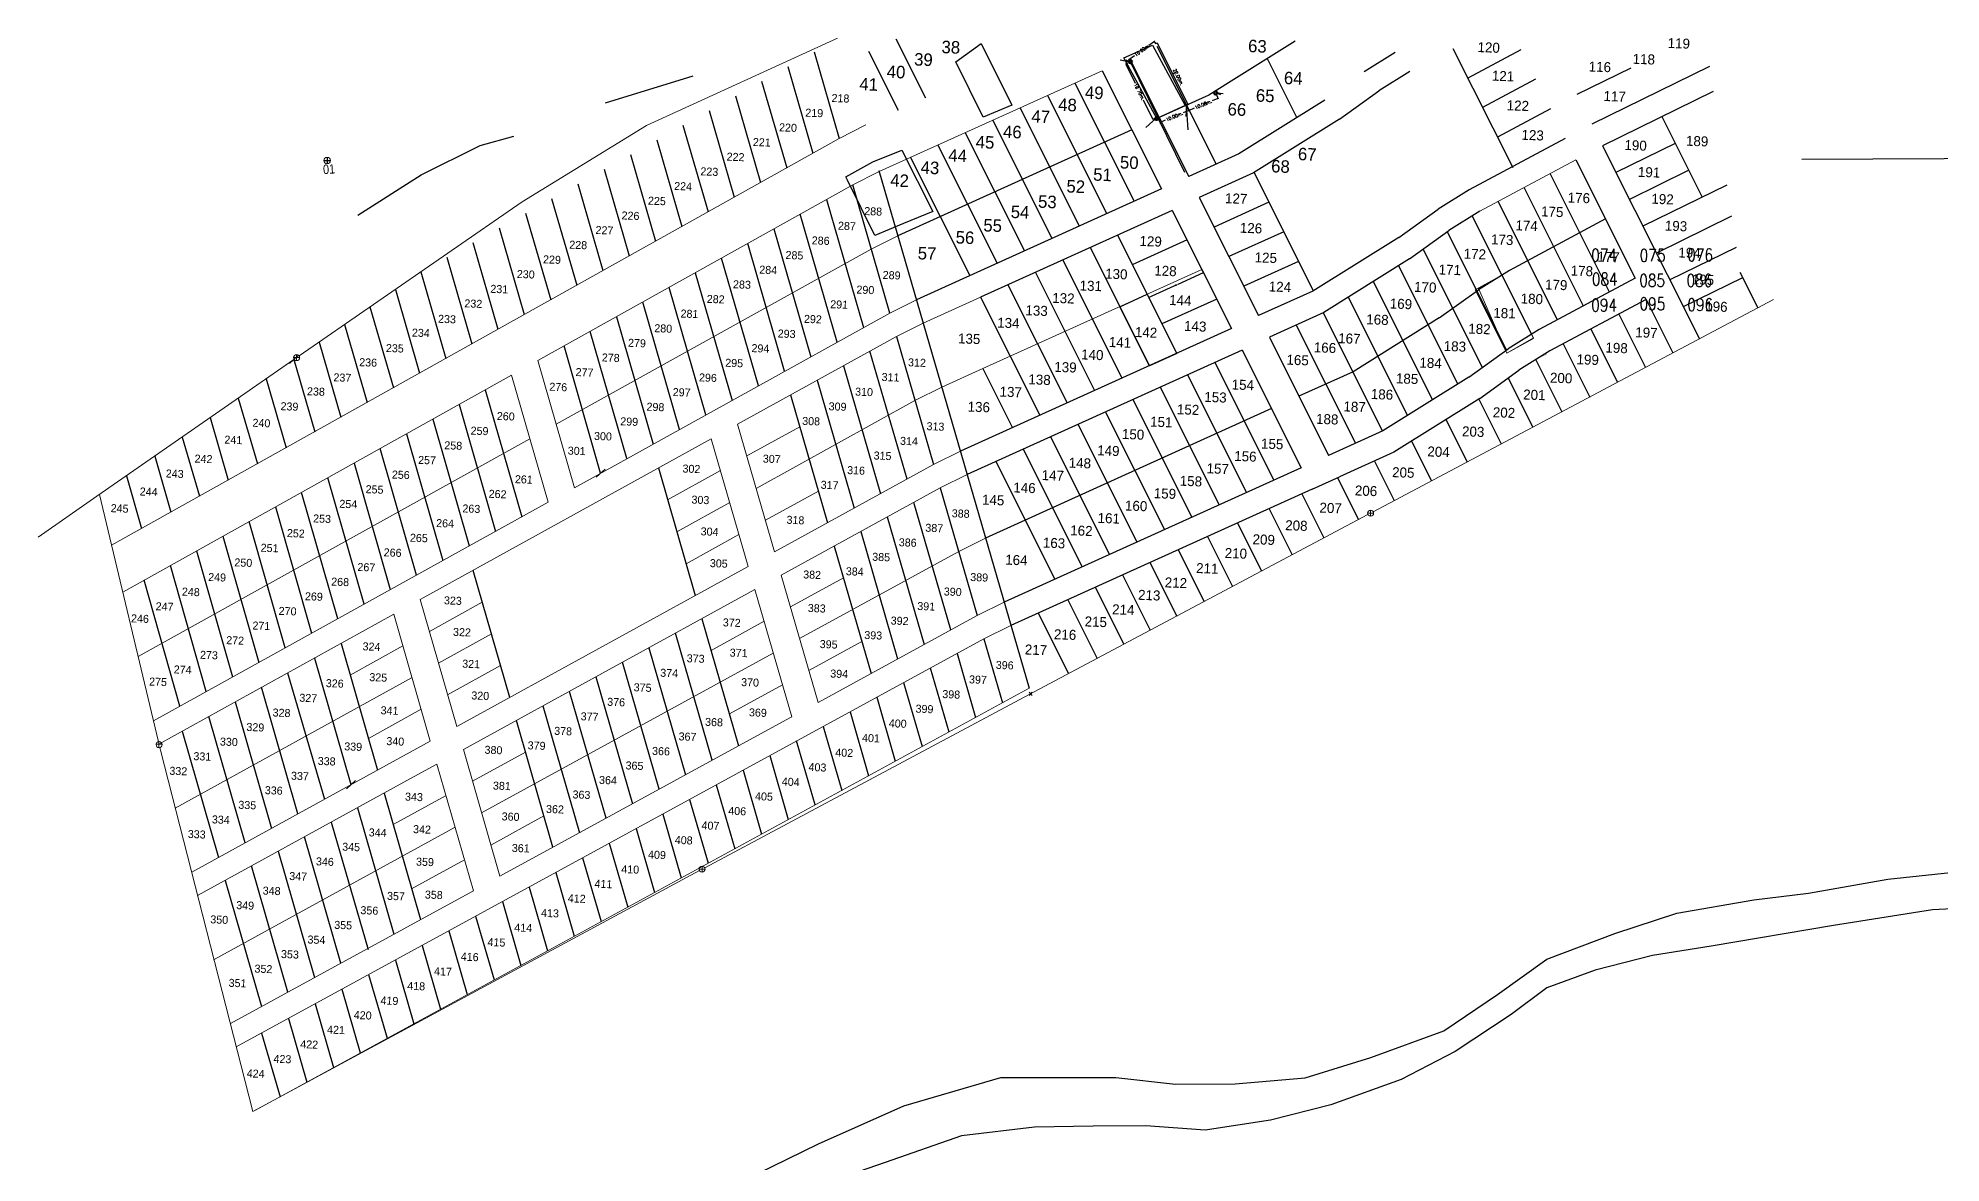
# Model space of a CAD drawing. Header units: millimetres. Extents: x 605783 to 610162, y 1302882 to 1324269.
# Drawn here: x 607541 to 608150, y 1323910 to 1324269 of the extents above; entities that cross this region are included whole.
import ezdxf
from ezdxf.enums import TextEntityAlignment as Align

# ---------------------------------------------------------------- set-up
doc = ezdxf.new("R2010")
doc.units = ezdxf.units.MM
doc.header["$PDMODE"] = 35
doc.header["$PDSIZE"] = 0.5
for name, color, linetype in [('10', 7, 'Continuous'), ('16', 7, 'Continuous'), ('2', 7, 'Continuous'), ('CVL_CUADCON_TIT', 1, 'Continuous'), ('CVL_LOTIF', 7, 'Continuous'), ('EJES DE PERFILES', 6, 'Continuous'), ('OTROS', 7, 'Continuous')]:
    doc.layers.add(name, color=color, linetype=linetype)
for name, color, linetype, lineweight in [('Cotas', 7, 'Continuous', 0), ('LAYER000', 4, 'Continuous', 0), ('Nivel 16', 7, 'Continuous', 0), ('PLANO', 4, 'Continuous', 0), ('PUNTOS', 5, 'Continuous', 0)]:
    doc.layers.add(name, color=color, linetype=linetype, lineweight=lineweight)
doc.styles.add('EJES DE PERFILES', font='ARIALN.TTF', dxfattribs={"height": 1.75})
doc.styles.add('MONOTXT4', font='Monotxt4.shx')
doc.styles.add('ROMANS', font='ROMANS', dxfattribs={"height": 0.2})
doc.styles.get("Standard").update_dxf_attribs({"font": 'TCCM____.TTF'})
doc.dimstyles.new('STANDARD$0', dxfattribs={"dimtxt": 0.6, "dimasz": 0.5, "dimexe": 0.125, "dimexo": 0.000625, "dimgap": 0.0625, "dimtad": 0, "dimzin": 1, "dimdsep": 46, "dimtxsty": 'ROMANS', "dimblk1": 'ARCHTICK', "dimblk2": 'ARCHTICK', "dimsah": 1, "dimcen": 2.5, "dimclrd": 1, "dimclre": 1, "dimclrt": 30, "dimaunit": 1, "dimadec": 0, "dimazin": 0, "dimtfac": 1, "dimtix": 1, "dimtofl": 0, "dimtmove": 1, "dimatfit": 3, "dimldrblk": 'ARCHTICK', "dimfxl": 1, "dimtolj": 1, "dimtzin": 1, "dimarcsym": 0})

# ---------------------------------------------------------------- blocks, each defined once
blk = doc.blocks.new('_ARCHTICK')
at = {"color": 0, "linetype": 'ByBlock', "const_width": 0.15}
blk.add_lwpolyline([(-0.5, -0.5), (0.5, 0.5)], dxfattribs=at)
blk = doc.blocks.new('*D342')
at = {"layer": 'CVL_CUADCON_TIT', "color": 1, "lineweight": -2, "ltscale": 0.5, "transparency": 16777216}
for p, q in [((607909.29, 1324246.3), (607907.44, 1324245.54)), ((607908.58, 1324248.01), (607909.34, 1324246.18)), ((607899.34, 1324244.2), (607900.09, 1324242.37)), ((607900.04, 1324242.49), (607901.89, 1324243.25))]:
    blk.add_line(p, q, dxfattribs=at)
at = {"layer": 'Defpoints', "color": 0, "ltscale": 0.5, "transparency": 16777216}
for p in [(607908.58, 1324248.01), (607909.29, 1324246.3), (607899.34, 1324244.2)]:
    blk.add_point(p, dxfattribs=at)
at = {"layer": 'CVL_CUADCON_TIT', "color": 1, "lineweight": -2, "ltscale": 0.5, "transparency": 16777216, "xscale": 0.5, "yscale": 0.5, "zscale": 0.5}
for p, rotation in [((607909.29, 1324246.3), 22.39637854706758), ((607900.04, 1324242.49), 202.3963785470676)]:
    blk.add_blockref('_ARCHTICK', p, dxfattribs=dict(at, rotation=rotation))
at = {"layer": 'CVL_CUADCON_TIT', "color": 30, "ltscale": 0.5, "transparency": 16777216, "insert": (607904.67, 1324244.39), "char_height": 0.2, "width": 3.9284, "attachment_point": 5, "rotation": 22.39638, "style": 'ROMANS'}
blk.add_mtext('\\A1;{\\H5.15x;\\C7;10.00m.}', dxfattribs=at)
blk = doc.blocks.new('*D343')
at = {"layer": 'CVL_CUADCON_TIT', "color": 1, "lineweight": -2, "ltscale": 0.5, "transparency": 16777216}
for p, q in [((607917.9, 1324251.83), (607918.64, 1324250.04)), ((607908.58, 1324248.01), (607909.32, 1324246.22)), ((607909.27, 1324246.33), (607911.15, 1324247.1)), ((607918.59, 1324250.16), (607916.71, 1324249.39))]:
    blk.add_line(p, q, dxfattribs=at)
at = {"layer": 'Defpoints', "color": 0, "ltscale": 0.5, "transparency": 16777216}
for p in [(607917.9, 1324251.83), (607908.58, 1324248.01), (607918.59, 1324250.16)]:
    blk.add_point(p, dxfattribs=at)
at = {"layer": 'CVL_CUADCON_TIT', "color": 1, "lineweight": -2, "ltscale": 0.5, "transparency": 16777216, "xscale": 0.5, "yscale": 0.5, "zscale": 0.5}
for p, rotation in [((607909.27, 1324246.33), 202.3148337903418), ((607918.59, 1324250.16), 22.31483379034181)]:
    blk.add_blockref('_ARCHTICK', p, dxfattribs=dict(at, rotation=rotation))
at = {"layer": 'CVL_CUADCON_TIT', "color": 30, "ltscale": 0.5, "transparency": 16777216, "insert": (607913.93, 1324248.24), "char_height": 0.2, "width": 3.214, "attachment_point": 5, "rotation": 22.31483, "style": 'ROMANS'}
blk.add_mtext('\\A1;{\\H5.15x;\\C7;10.08m.}', dxfattribs=at)
blk = doc.blocks.new('*D344')
at = {"layer": 'CVL_CUADCON_TIT', "color": 1, "lineweight": -2, "ltscale": 0.5, "transparency": 16777216}
for p, q in [((607890.64, 1324261.88), (607889.03, 1324261.08)), ((607889.14, 1324261.14), (607892.16, 1324254.99)), ((607897.83, 1324243.46), (607894.81, 1324249.6)), ((607899.34, 1324244.2), (607897.72, 1324243.4))]:
    blk.add_line(p, q, dxfattribs=at)
at = {"layer": 'Defpoints', "color": 0, "ltscale": 0.5, "transparency": 16777216}
for p in [(607889.14, 1324261.14), (607890.64, 1324261.88), (607899.34, 1324244.2)]:
    blk.add_point(p, dxfattribs=at)
at = {"layer": 'CVL_CUADCON_TIT', "color": 1, "lineweight": -2, "ltscale": 0.5, "transparency": 16777216, "xscale": 0.5, "yscale": 0.5, "zscale": 0.5}
for p, rotation in [((607889.14, 1324261.14), 116.188608126688), ((607897.83, 1324243.46), 296.188608126688)]:
    blk.add_blockref('_ARCHTICK', p, dxfattribs=dict(at, rotation=rotation))
at = {"layer": 'CVL_CUADCON_TIT', "color": 30, "ltscale": 0.5, "transparency": 16777216, "insert": (607893.48, 1324252.3), "char_height": 0.2, "width": 2.2001, "attachment_point": 5, "rotation": 296.18861, "style": 'ROMANS'}
blk.add_mtext('\\A1;{\\H5.15x;\\C7;19.70m.}', dxfattribs=at)
blk = doc.blocks.new('*D345')
at = {"layer": 'CVL_CUADCON_TIT', "color": 1, "lineweight": -2, "ltscale": 0.5, "transparency": 16777216}
for p, q in [((607898.79, 1324267.7), (607899.29, 1324267.95)), ((607899.17, 1324267.89), (607908.97, 1324248.19)), ((607904.07, 1324258.04), (607905.16, 1324258.57)), ((607905.16, 1324258.57), (607905.22, 1324258.46)), ((607908.59, 1324248), (607909.08, 1324248.25))]:
    blk.add_line(p, q, dxfattribs=at)
at = {"layer": 'Defpoints', "color": 0, "ltscale": 0.5, "transparency": 16777216}
for p in [(607898.79, 1324267.7), (607908.59, 1324248), (607908.97, 1324248.19)]:
    blk.add_point(p, dxfattribs=at)
at = {"layer": 'CVL_CUADCON_TIT', "color": 1, "lineweight": -2, "ltscale": 0.5, "transparency": 16777216, "xscale": 0.5, "yscale": 0.5, "zscale": 0.5}
for p, rotation in [((607899.17, 1324267.89), 116.4456207730669), ((607908.97, 1324248.19), 296.4456207730669)]:
    blk.add_blockref('_ARCHTICK', p, dxfattribs=dict(at, rotation=rotation))
at = {"layer": 'CVL_CUADCON_TIT', "color": 30, "ltscale": 0.5, "transparency": 16777216, "insert": (607905.96, 1324256.96), "char_height": 0.2, "width": 3.2058, "attachment_point": 5, "rotation": 296.44562, "style": 'ROMANS'}
blk.add_mtext('\\A1;{\\H5.15x;\\C7;22.00m.}', dxfattribs=at)
blk = doc.blocks.new('*D346')
at = {"layer": 'CVL_CUADCON_TIT', "color": 1, "lineweight": -2, "ltscale": 0.5, "transparency": 16777216}
for p, q in [((607898.3, 1324268.38), (607896.48, 1324267.07)), ((607898.79, 1324267.7), (607898.23, 1324268.48)), ((607890.64, 1324261.88), (607890.08, 1324262.66)), ((607890.16, 1324262.55), (607891.98, 1324263.86))]:
    blk.add_line(p, q, dxfattribs=at)
at = {"layer": 'Defpoints', "color": 0, "ltscale": 0.5, "transparency": 16777216}
for p in [(607898.3, 1324268.38), (607898.79, 1324267.7), (607890.64, 1324261.88)]:
    blk.add_point(p, dxfattribs=at)
at = {"layer": 'CVL_CUADCON_TIT', "color": 1, "lineweight": -2, "ltscale": 0.5, "transparency": 16777216, "xscale": 0.5, "yscale": 0.5, "zscale": 0.5}
for p, rotation in [((607898.3, 1324268.38), 35.56546971454581), ((607890.16, 1324262.55), 215.5654697145458)]:
    blk.add_blockref('_ARCHTICK', p, dxfattribs=dict(at, rotation=rotation))
at = {"layer": 'CVL_CUADCON_TIT', "color": 30, "ltscale": 0.5, "transparency": 16777216, "insert": (607894.23, 1324265.47), "char_height": 0.2, "width": 3.8363, "attachment_point": 5, "rotation": 35.56547, "style": 'ROMANS'}
blk.add_mtext('\\A1;{\\H5.15x;\\C7;10.00m}', dxfattribs=at)
blk = doc.blocks.new('*D355')
at = {"layer": 'CVL_CUADCON_TIT', "color": 1, "lineweight": -2, "ltscale": 0.5, "transparency": 16777216}
for p, q in [((607913.93, 1324194.42), (607905.76, 1324190.72)), ((607913.46, 1324195.46), (607913.98, 1324194.3)), ((607895.96, 1324187.54), (607896.48, 1324186.39)), ((607896.43, 1324186.5), (607904.61, 1324190.2))]:
    blk.add_line(p, q, dxfattribs=at)
at = {"layer": 'Defpoints', "color": 0, "ltscale": 0.5, "transparency": 16777216}
for p in [(607913.46, 1324195.46), (607913.93, 1324194.42), (607895.96, 1324187.54)]:
    blk.add_point(p, dxfattribs=at)
at = {"layer": 'CVL_CUADCON_TIT', "color": 1, "lineweight": -2, "ltscale": 0.5, "transparency": 16777216, "xscale": 0.5, "yscale": 0.5, "zscale": 0.5}
for p, rotation in [((607913.93, 1324194.42), 24.34098568208557), ((607896.43, 1324186.5), 204.3409856820856)]:
    blk.add_blockref('_ARCHTICK', p, dxfattribs=dict(at, rotation=rotation))
at = {"layer": 'CVL_CUADCON_TIT', "color": 30, "lineweight": 30, "ltscale": 0.5, "transparency": 16777216, "insert": (607905.18, 1324190.46), "char_height": 0.2, "attachment_point": 5, "rotation": 24.34099, "style": 'ROMANS'}
blk.add_mtext('\\A1;19.21m.', dxfattribs=at)

msp = doc.modelspace()

# ---------------------------------------------------------------- linework, layer by layer
at = {"color": 1}
for p, q in [((607789.526, 1324265.051), (607797.55, 1324237.375)), ((607943.293, 1324268.463), (607925.377, 1324257.264)), ((607975.216, 1324264.776), (607965.326, 1324258.594)), ((608015.389, 1324265.708), (607998.453, 1324256.646)), ((607781.145, 1324260.363), (607789.168, 1324232.688)), ((607979.944, 1324258.72), (607970.053, 1324252.537)), ((608050.572, 1324259.81), (608033.327, 1324251.352)), ((608075.656, 1324260.347), (608038.062, 1324241.908)), ((607772.763, 1324255.676), (607780.787, 1324228.001)), ((607925.377, 1324257.264), (607915.727, 1324251.232)), ((608020.124, 1324256.264), (608003.188, 1324247.203)), ((608076.84, 1324252.371), (608041.506, 1324235.04)), ((607755.996, 1324246.299), (607764.017, 1324218.632)), ((607764.381, 1324250.988), (607772.405, 1324223.313)), ((607915.727, 1324251.232), (607899.835, 1324244.044)), ((607952.763, 1324249.576), (607925.286, 1324232.4)), ((608024.859, 1324246.821), (608007.923, 1324237.759)), ((607747.618, 1324241.614), (607755.641, 1324213.938)), ((607891.081, 1324240.093), (607816.307, 1324206.276)), ((607957.49, 1324243.519), (607930.014, 1324226.344)), ((607739.231, 1324236.923), (607747.251, 1324209.26)), ((608029.594, 1324237.377), (607998.884, 1324220.945)), ((608064.78, 1324235.759), (608045.811, 1324226.455)), ((607722.413, 1324227.518), (607730.437, 1324199.843)), ((607730.802, 1324232.209), (607738.825, 1324204.534)), ((607925.286, 1324232.4), (607909.299, 1324225.17)), ((607714.025, 1324222.827), (607722.049, 1324195.151)), ((607813.725, 1324181.55), (607801.864, 1324222.478)), ((607810.254, 1324227.157), (607858.238, 1324061.644)), ((607930.014, 1324226.344), (607912.648, 1324218.49)), ((608069.085, 1324227.174), (608050.115, 1324217.87)), ((608081.282, 1324222.46), (608054.42, 1324209.285)), ((607705.637, 1324218.136), (607713.66, 1324190.46)), ((607793.478, 1324217.801), (607805.323, 1324176.899)), ((607900.548, 1324221.212), (607822.244, 1324185.798)), ((607934.884, 1324216.961), (607917.383, 1324209.046)), ((607998.884, 1324220.945), (607988.994, 1324214.763)), ((607697.328, 1324213.489), (607705.351, 1324185.813)), ((607796.92, 1324172.248), (607785.09, 1324213.124)), ((607903.992, 1324214.344), (607842.738, 1324186.641)), ((608002.328, 1324214.077), (607992.437, 1324207.895)), ((608042.508, 1324211.622), (608011.798, 1324195.19)), ((608082.762, 1324212.489), (608058.725, 1324200.7)), ((607680.466, 1324204.059), (607688.488, 1324176.387)), ((607688.86, 1324208.754), (607696.883, 1324181.081)), ((607780.115, 1324162.945), (607768.315, 1324203.769)), ((607776.703, 1324208.446), (607788.518, 1324167.596)), ((607908.727, 1324204.9), (607891.226, 1324196.985)), ((607939.619, 1324207.518), (607922.118, 1324199.603)), ((607976.43, 1324205.745), (607948.954, 1324188.569)), ((607672.094, 1324199.377), (607680.117, 1324171.705)), ((607771.713, 1324158.294), (607759.927, 1324199.091)), ((607922.206, 1324199.437), (607922.202, 1324199.435)), ((607944.355, 1324198.074), (607926.854, 1324190.159)), ((607979.874, 1324198.877), (607952.398, 1324181.701)), ((608084.242, 1324202.519), (608063.029, 1324192.114)), ((607663.806, 1324194.718), (607671.822, 1324167.067)), ((607751.539, 1324194.414), (607763.311, 1324153.643)), ((608011.798, 1324195.19), (608001.908, 1324189.008)), ((608051.978, 1324192.735), (608021.268, 1324176.303)), ((608086.303, 1324192.834), (608067.334, 1324183.529)), ((607655.69, 1324189.112), (607663.44, 1324162.379)), ((607746.506, 1324144.34), (607734.764, 1324185.058)), ((607754.908, 1324148.991), (607743.152, 1324189.736)), ((607918.197, 1324186.013), (607900.696, 1324178.098)), ((607948.954, 1324188.569), (607931.589, 1324180.715)), ((608055.422, 1324185.867), (608024.712, 1324169.435)), ((607647.574, 1324183.507), (607655.058, 1324157.691)), ((607726.376, 1324180.381), (607738.104, 1324139.689)), ((607952.398, 1324181.701), (607935.032, 1324173.847)), ((607989.344, 1324179.99), (607961.868, 1324162.814)), ((607639.458, 1324177.901), (607646.676, 1324153.004)), ((607729.701, 1324135.038), (607717.989, 1324175.703)), ((607815.829, 1324174.078), (607827.697, 1324133.131)), ((607922.932, 1324176.569), (607836.281, 1324137.38)), ((608021.268, 1324176.303), (608011.378, 1324170.12)), ((607623.227, 1324166.687), (607629.912, 1324143.628)), ((607631.342, 1324172.296), (607638.294, 1324148.316)), ((607721.299, 1324130.386), (607709.601, 1324171.026)), ((607819.229, 1324128.479), (607807.372, 1324169.403)), ((607926.376, 1324169.701), (607838.441, 1324129.931)), ((608024.712, 1324169.435), (608014.821, 1324163.252)), ((607614.402, 1324160.556), (607620.789, 1324138.526)), ((607798.915, 1324164.728), (607810.761, 1324123.826)), ((607961.868, 1324162.814), (607944.502, 1324154.96)), ((607998.814, 1324161.102), (607971.338, 1324143.927)), ((607684.438, 1324156.993), (607696.091, 1324116.432)), ((607782, 1324155.378), (607793.826, 1324114.521)), ((607790.457, 1324160.053), (607802.293, 1324119.173)), ((607605.497, 1324154.37), (607611.583, 1324133.378)), ((607676.05, 1324152.315), (607687.688, 1324111.781)), ((607935.752, 1324151.002), (607844.32, 1324109.651)), ((608002.258, 1324154.234), (607974.782, 1324137.059)), ((607596.517, 1324148.132), (607602.3, 1324128.186)), ((607659.274, 1324142.96), (607670.884, 1324102.478)), ((607667.662, 1324147.638), (607679.286, 1324107.129)), ((607971.338, 1324143.927), (607953.973, 1324136.073)), ((607587.584, 1324141.926), (607593.065, 1324123.022)), ((607662.481, 1324097.827), (607650.887, 1324138.283)), ((607974.782, 1324137.059), (607957.416, 1324129.205)), ((607578.782, 1324135.811), (607583.965, 1324117.933)), ((607642.499, 1324133.605), (607654.079, 1324093.175)), ((607739.776, 1324132.039), (607751.539, 1324091.286)), ((607945.222, 1324132.115), (607850.259, 1324089.167)), ((607569.718, 1324129.514), (607574.595, 1324112.692)), ((607637.274, 1324083.873), (607625.723, 1324124.25)), ((607645.676, 1324088.524), (607634.111, 1324128.928)), ((607829.854, 1324125.686), (607841.664, 1324084.937)), ((607948.666, 1324125.247), (607852.419, 1324081.718)), ((607617.336, 1324119.572), (607628.871, 1324079.221)), ((607833.187, 1324080.303), (607821.385, 1324121.038)), ((607620.469, 1324074.57), (607608.948, 1324114.895)), ((607812.915, 1324116.389), (607824.709, 1324075.67)), ((607600.56, 1324110.217), (607612.067, 1324069.919)), ((607795.976, 1324107.092), (607807.753, 1324066.402)), ((607804.445, 1324111.741), (607816.231, 1324071.036)), ((607595.262, 1324060.616), (607583.785, 1324100.862)), ((607592.173, 1324105.54), (607603.664, 1324065.267)), ((607586.859, 1324055.965), (607575.397, 1324096.185)), ((607692.264, 1324058.717), (607680.564, 1324099.309)), ((607753.678, 1324083.877), (607765.403, 1324043.256)), ((607638.324, 1324075.961), (607649.975, 1324035.481)), ((607756.927, 1324038.623), (607745.209, 1324079.228)), ((607843.76, 1324077.458), (607849.695, 1324056.986)), ((607629.867, 1324071.286), (607641.507, 1324030.829)), ((607739.975, 1324029.358), (607728.269, 1324069.931)), ((607736.739, 1324074.579), (607748.451, 1324033.99)), ((607835.205, 1324072.787), (607841.139, 1324052.321)), ((607621.258, 1324066.528), (607633.016, 1324026.163)), ((607719.8, 1324065.282), (607731.499, 1324024.725)), ((607818.108, 1324063.453), (607824.039, 1324042.997)), ((607826.657, 1324068.12), (607832.589, 1324047.659)), ((607604.494, 1324057.262), (607616.104, 1324016.871)), ((607624.572, 1324021.524), (607612.952, 1324061.937)), ((607723.023, 1324020.092), (607711.33, 1324060.634)), ((607809.56, 1324058.786), (607815.489, 1324038.335)), ((607607.636, 1324012.218), (607596.037, 1324052.587)), ((607706.068, 1324010.825), (607694.391, 1324051.336)), ((607702.861, 1324055.985), (607714.547, 1324015.461)), ((607801.011, 1324054.119), (607806.939, 1324033.673)), ((607587.58, 1324047.912), (607599.169, 1324007.566)), ((607792.463, 1324049.451), (607798.389, 1324029.012)), ((607775.366, 1324040.117), (607781.289, 1324019.688)), ((607789.839, 1324024.35), (607783.915, 1324044.784)), ((607766.818, 1324035.45), (607772.739, 1324015.026)), ((607652.093, 1324028.121), (607663.731, 1323987.686)), ((607758.269, 1324030.783), (607764.189, 1324010.364)), ((607643.624, 1324023.472), (607655.254, 1323983.052)), ((607741.173, 1324021.448), (607747.089, 1324001.041)), ((607749.721, 1324026.115), (607755.639, 1324005.702)), ((607635.154, 1324018.824), (607646.993, 1323978.185)), ((607732.624, 1324016.781), (607738.539, 1323996.379)), ((607618.215, 1324009.527), (607629.82, 1323969.151)), ((607638.298, 1323973.785), (607626.685, 1324014.175)), ((607724.076, 1324012.114), (607729.989, 1323991.717)), ((607621.342, 1323964.518), (607609.745, 1324004.878)), ((607706.961, 1324002.77), (607712.859, 1323982.425)), ((607715.527, 1324007.447), (607721.439, 1323987.055)), ((607601.276, 1324000.229), (607612.865, 1323959.884)), ((607698.431, 1323998.112), (607704.339, 1323977.731)), ((607689.882, 1323993.445), (607695.789, 1323973.07)), ((607664.237, 1323979.444), (607670.139, 1323959.084)), ((607672.785, 1323984.111), (607678.689, 1323963.746)), ((607655.689, 1323974.776), (607661.59, 1323954.422)), ((607647.14, 1323970.109), (607653.04, 1323949.76)), ((607630.043, 1323960.775), (607635.94, 1323940.437)), ((607638.592, 1323965.442), (607644.49, 1323945.099)), ((607621.495, 1323956.108), (607627.39, 1323935.775)), ((607612.947, 1323951.44), (607618.84, 1323931.113))]:
    msp.add_line(p, q, dxfattribs=at)
at = {"color": 1, "linetype": 'Continuous'}
for p, q in [((607806.914, 1324265.224), (607816.384, 1324246.337)), ((607815.664, 1324269.182), (607825.134, 1324250.295)), ((607899.115, 1324266.889), (607918.049, 1324229.127)), ((607993.718, 1324266.09), (608012.81, 1324228.013)), ((607881.614, 1324258.974), (607900.548, 1324221.212)), ((607890.365, 1324262.931), (607909.299, 1324225.17)), ((607934.335, 1324262.863), (607943.805, 1324243.976)), ((607872.864, 1324255.016), (607891.798, 1324217.254)), ((607957.49, 1324243.519), (607970.053, 1324252.537)), ((607855.363, 1324247.101), (607874.297, 1324209.339)), ((607864.113, 1324251.059), (607883.047, 1324213.297)), ((607846.612, 1324243.144), (607865.546, 1324205.382)), ((608060.476, 1324244.344), (608073.39, 1324218.589)), ((607829.111, 1324235.229), (607848.045, 1324197.467)), ((607837.862, 1324239.186), (607856.796, 1324201.424)), ((608041.506, 1324235.04), (608072.465, 1324173.297)), ((607820.361, 1324231.271), (607839.295, 1324193.509)), ((608033.038, 1324230.509), (608051.978, 1324192.735)), ((607930.14, 1324226.423), (607949.081, 1324188.648)), ((608016.433, 1324221.603), (608035.365, 1324183.845)), ((608024.736, 1324226.056), (608043.672, 1324188.29)), ((607912.648, 1324218.49), (607931.589, 1324180.715)), ((608008.13, 1324217.15), (608027.058, 1324179.401)), ((607903.992, 1324214.344), (607922.932, 1324176.569)), ((607976.43, 1324205.745), (607988.994, 1324214.763)), ((607999.897, 1324212.558), (608018.838, 1324174.784)), ((607886.492, 1324206.427), (607905.432, 1324168.653)), ((607979.874, 1324198.877), (607992.437, 1324207.895)), ((607991.895, 1324207.506), (608010.836, 1324169.731)), ((607868.99, 1324198.514), (607887.93, 1324160.739)), ((607877.741, 1324202.471), (607896.681, 1324164.697)), ((607984.148, 1324201.945), (608003.089, 1324164.17)), ((607860.24, 1324194.556), (607879.18, 1324156.782)), ((607968.257, 1324191.615), (607987.197, 1324153.84)), ((607976.278, 1324196.629), (607995.219, 1324158.855)), ((608085.418, 1324194.599), (608091.136, 1324183.195)), ((607842.738, 1324186.641), (607861.679, 1324148.867)), ((607851.489, 1324190.599), (607870.429, 1324152.824)), ((607960.236, 1324186.601), (607979.176, 1324148.826)), ((607989.344, 1324179.99), (608001.908, 1324189.008)), ((608055.422, 1324185.867), (608063.98, 1324168.799)), ((607952.202, 1324181.612), (607971.142, 1324143.838)), ((608046.692, 1324181.195), (608055.233, 1324164.161)), ((607935.032, 1324173.847), (607953.973, 1324136.073)), ((607943.614, 1324177.728), (607962.554, 1324139.954)), ((608037.801, 1324176.438), (608046.324, 1324159.439)), ((607926.376, 1324169.701), (607945.222, 1324132.115)), ((607998.814, 1324161.102), (608011.378, 1324170.12)), ((608020.179, 1324166.602), (608028.507, 1324149.993)), ((608028.909, 1324171.681), (608037.416, 1324154.716)), ((607843.455, 1324163.802), (607852.928, 1324144.909)), ((607908.875, 1324161.786), (607927.721, 1324124.2)), ((607917.626, 1324165.744), (607936.472, 1324128.158)), ((608002.258, 1324154.234), (608014.821, 1324163.252)), ((608011.344, 1324160.756), (608019.212, 1324145.065)), ((607900.125, 1324157.829), (607918.971, 1324120.243)), ((607882.624, 1324149.914), (607901.47, 1324112.328)), ((607891.374, 1324153.871), (607910.22, 1324116.285)), ((608001.972, 1324154.056), (608009.154, 1324139.733)), ((607873.873, 1324145.956), (607892.719, 1324108.37)), ((607991.456, 1324147.482), (607998.241, 1324133.948)), ((607856.372, 1324138.041), (607875.218, 1324100.455)), ((607865.123, 1324141.999), (607883.968, 1324104.412)), ((607980.462, 1324140.609), (607986.834, 1324127.9)), ((607847.621, 1324134.084), (607866.467, 1324096.497)), ((607968.607, 1324134.266), (607974.956, 1324121.604)), ((607948.666, 1324125.247), (607957.416, 1324129.205)), ((607956.798, 1324128.916), (607963.509, 1324115.532)), ((607934.918, 1324119.029), (607942.314, 1324104.278)), ((607945.42, 1324123.774), (607952.488, 1324109.68)), ((607924.856, 1324114.477), (607932.565, 1324099.102)), ((607905.866, 1324105.89), (607914.168, 1324089.334)), ((607915.23, 1324110.124), (607923.239, 1324094.15)), ((607896.853, 1324101.814), (607905.436, 1324084.697)), ((607879.352, 1324093.899), (607888.482, 1324075.691)), ((607888.103, 1324097.856), (607896.958, 1324080.196)), ((607870.602, 1324089.942), (607880.011, 1324071.175)), ((607861.161, 1324085.672), (607870.873, 1324066.302))]:
    msp.add_line(p, q, dxfattribs=at)
msp.add_line((607681.334, 1323988.778), (607687.239, 1323968.408))
at = {"layer": '16', "color": 1, "linetype": 'Continuous'}
msp.add_lwpolyline([(608105.207, 1324230.727), (608514.455, 1324232.597)], dxfattribs=at)
at = {"layer": '2', "color": 1, "linetype": 'Continuous'}
msp.add_line((608132.724, 1324000.627), (608186.031, 1324006.309), dxfattribs=at)
for points in [[(607761.518, 1323901.636), (607790.884, 1323916.061), (607818.234, 1323928.185), (607849.162, 1323937.282), (607875.836, 1323937.199), (607885.997, 1323937.265), (607905.065, 1323935.1), (607924.116, 1323935.223), (607946.458, 1323937.146), (607967.497, 1323943.637), (607990.807, 1323952.176), (608008, 1323963.726), (608023.671, 1323975.012), (608045.459, 1323983.287), (608065.228, 1323989.77), (608089.839, 1323993.996), (608107.353, 1323996.142), (608132.724, 1324000.627)], [(608174.953, 1323992.256), (608147.019, 1323990.805), (608115.301, 1323985.771), (608076.226, 1323979.164), (608057.448, 1323976.246), (608039.191, 1323971.553), (608023.735, 1323965.861), (608012.363, 1323957.399), (607994.41, 1323945.589), (607977.2, 1323936.581), (607954.647, 1323928.555), (607935.376, 1323923.601), (607914.567, 1323920.417), (607895.505, 1323921.819), (607878.74, 1323921.711), (607859.944, 1323921.336), (607836.592, 1323918.644), (607812.265, 1323910.098), (607803.902, 1323907.248)]]:
    msp.add_lwpolyline(points, dxfattribs=at)
at = {"layer": 'Cotas', "color": 1}
msp.add_circle((607633.901, 1324230.285), 1.019, dxfattribs=at)
at = {"layer": 'CVL_CUADCON_TIT', "color": 1, "lineweight": 30, "ltscale": 0.5, "flags": 128}
for points in [[(607842.961, 1324267.7), (607852.759, 1324248.002), (607843.511, 1324244.198), (607834.816, 1324261.876), (607842.961, 1324267.7)], [(607897.709, 1324267.185), (607908.169, 1324247.83), (607899.054, 1324243.715), (607888.571, 1324263.123), (607897.709, 1324267.185)], [(607827.452, 1324213.971), (607818.136, 1324210.14), (607808.901, 1324206.309), (607800.216, 1324223.967), (607799.69, 1324225.105), (607808.342, 1324229.83), (607817.62, 1324233.58), (607827.452, 1324213.971)], [(607887.211, 1324183.584), (607895.962, 1324187.54), (607905.431, 1324168.654), (607896.684, 1324164.698), (607887.211, 1324183.584)]]:
    msp.add_lwpolyline(points, dxfattribs=at)
at = {"layer": 'CVL_CUADCON_TIT', "color": 1, "ltscale": 0.5, "flags": 128}
for points in [[(607898.842, 1324267.591), (607898.788, 1324267.7)], [(607887.339, 1324262.425), (607890.155, 1324261.957), (607889.283, 1324262.331), (607890.155, 1324261.957), (607889.209, 1324261.842)], [(607908.031, 1324226.52), (607890.643, 1324261.876)], [(607908.031, 1324226.52), (607890.665, 1324261.83)], [(607920.251, 1324251.644), (607918.361, 1324251.849), (607919.386, 1324251.403)], [(607909.095, 1324240.115), (607908.582, 1324248.008), (607908.382, 1324244.356)], [(607895.533, 1324240.875), (607898.944, 1324243.914), (607898.499, 1324242.961)]]:
    msp.add_lwpolyline(points, dxfattribs=at)
at = {"layer": 'CVL_CUADCON_TIT', "color": 1, "lineweight": 0, "ltscale": 0.5, "flags": 128}
for points in [[(608010.964, 1324168.77), (608000.826, 1324188.991), (608009.368, 1324193.671)], [(608009.368, 1324193.671), (608001.366, 1324188.619)], [(608009.368, 1324193.671), (608019.506, 1324173.45)], [(608018.838, 1324174.784), (608009.368, 1324193.671)], [(608019.506, 1324173.45), (608010.964, 1324168.77)]]:
    msp.add_lwpolyline(points, dxfattribs=at)
msp.add_lwpolyline([(608019.407, 1324173.648), (608010.918, 1324168.743), (608001.915, 1324189.428), (608009.368, 1324193.671)], close=True, dxfattribs=at)
at = {"layer": 'CVL_CUADCON_TIT', "color": 1, "lineweight": 70, "ltscale": 0.5}
for centre in [(607890.642, 1324261.875), (607917.87, 1324251.903), (607899.054, 1324243.715)]:
    msp.add_circle(centre, 0.494, dxfattribs=at)
at = {"layer": 'CVL_LOTIF', "color": 1}
for points in [[(607632.883, 1324230.285), (607634.92, 1324230.285)], [(607633.901, 1324231.304), (607633.901, 1324229.266)]]:
    msp.add_lwpolyline(points, dxfattribs=at)
at = {"layer": 'LAYER000', "color": 1, "linetype": 'Continuous'}
for p, q in [((607623.167, 1324167.313), (607625.088, 1324167.313)), ((607624.128, 1324166.353), (607624.128, 1324168.274)), ((607967.392, 1324116.633), (607967.392, 1324118.554)), ((607967.392, 1324116.633), (607967.392, 1324118.554)), ((607966.432, 1324117.594), (607968.352, 1324117.594)), ((607966.432, 1324117.594), (607968.352, 1324117.594)), ((607859.913, 1324060.458), (607754.552, 1324004.279)), ((607579.174, 1324043.797), (607581.095, 1324043.797)), ((607580.134, 1324042.836), (607580.134, 1324044.757)), ((607752.859, 1324003.371), (607610.139, 1323926.369)), ((607752.744, 1324003.827), (607754.665, 1324003.827)), ((607753.705, 1324002.867), (607753.705, 1324004.788))]:
    msp.add_line(p, q, dxfattribs=at)
at = {"layer": 'LAYER000', "color": 1, "linetype": 'Continuous', "flags": 128}
for points in [[(607797.032, 1324269.345), (607735.967, 1324241.49)], [(607797.032, 1324269.345), (607770.923, 1324257.435)], [(607735.967, 1324241.49), (607696.206, 1324217.096)], [(607696.206, 1324217.096), (607624.918, 1324167.859)], [(607968.241, 1324118.043), (608096.119, 1324185.837)], [(607623.227, 1324166.687), (607560.322, 1324122.987)], [(607560.322, 1324122.987), (607541.493, 1324109.906)], [(607561.111, 1324123.534), (607579.987, 1324044.551)], [(607890.098, 1324076.553), (607966.544, 1324117.143)], [(607580.433, 1324042.684), (607580.639, 1324041.822), (607610.139, 1323926.369)]]:
    msp.add_lwpolyline(points, dxfattribs=at)
at = {"layer": 'Nivel 16', "color": 1, "linetype": 'Continuous', "lineweight": -3, "flags": 128}
msp.add_lwpolyline([(608105.207, 1324230.727), (608514.455, 1324232.597)], dxfattribs=at)
at = {"layer": 'OTROS', "color": 1}
for p, q in [((607722.905, 1324248.736), (607750.823, 1324257.41)), ((607663.905, 1324225.707), (607682.798, 1324235.073)), ((607682.798, 1324235.073), (607693.58, 1324238.091)), ((607643.73, 1324212.863), (607663.905, 1324225.707))]:
    msp.add_line(p, q, dxfattribs=at)
at = {"layer": 'PLANO', "color": 1, "linetype": 'Continuous', "flags": 128}
for points in [[(607768.024, 1324135.868), (607784.937, 1324145.229)], [(607686.247, 1324011.506), (607703.181, 1324020.84)], [(607660.897, 1323997.532), (607677.779, 1324006.838)]]:
    msp.add_lwpolyline(points, dxfattribs=at)
at = {"layer": 'PUNTOS', "color": 1, "linetype": 'Continuous'}
for p, q in [((607810.371, 1324226.753), (607881.614, 1324258.974)), ((607806.048, 1324241.663), (607797.548, 1324237.378)), ((607564.986, 1324107.319), (607797.548, 1324237.378)), ((608002.328, 1324214.077), (608033.038, 1324230.509)), ((607701.213, 1324166.348), (607801.866, 1324222.479)), ((607810.371, 1324226.753), (607801.866, 1324222.479)), ((607807.795, 1324202.015), (607816.307, 1324206.276)), ((607707.054, 1324146.044), (607807.795, 1324202.015)), ((607913.462, 1324195.457), (607843.455, 1324163.802)), ((607822.244, 1324185.798), (607813.725, 1324181.55)), ((607824.406, 1324178.342), (607842.738, 1324186.641)), ((607712.897, 1324125.735), (607813.725, 1324181.55)), ((607765.085, 1324146.029), (607815.829, 1324174.078)), ((607815.833, 1324174.066), (607824.406, 1324178.342)), ((607568.558, 1324092.371), (607692.825, 1324161.671)), ((607692.825, 1324161.671), (607704.494, 1324121.084)), ((607701.213, 1324166.348), (607712.897, 1324125.735)), ((607843.455, 1324163.802), (607830.343, 1324157.865)), ((607821.766, 1324153.595), (607830.343, 1324157.865)), ((607771.019, 1324125.512), (607821.766, 1324153.595)), ((607765.085, 1324146.029), (607776.89, 1324105.215)), ((607573.469, 1324071.824), (607698.659, 1324141.379)), ((607663.649, 1324089.96), (607756.679, 1324141.382)), ((607768.473, 1324100.591), (607756.679, 1324141.382)), ((607827.697, 1324133.131), (607836.281, 1324137.38)), ((607742.72, 1324121.842), (607759.626, 1324131.187)), ((607776.89, 1324105.215), (607827.697, 1324133.131)), ((607773.955, 1324115.364), (607790.889, 1324124.668)), ((607779.037, 1324097.795), (607829.854, 1324125.686)), ((607829.854, 1324125.686), (607838.441, 1324129.931)), ((607578.381, 1324051.271), (607704.494, 1324121.084)), ((607745.663, 1324111.645), (607762.574, 1324120.993)), ((607748.606, 1324101.448), (607765.522, 1324110.798)), ((607835.758, 1324105.315), (607844.32, 1324109.651)), ((607675.328, 1324049.412), (607768.473, 1324100.591)), ((607784.905, 1324077.508), (607835.758, 1324105.315)), ((607779.037, 1324097.795), (607790.798, 1324057.135)), ((607781.971, 1324087.651), (607798.912, 1324096.949)), ((607663.649, 1324089.96), (607675.328, 1324049.412)), ((607666.569, 1324079.822), (607683.485, 1324089.173)), ((607677.452, 1324042.039), (607770.618, 1324093.174)), ((607782.368, 1324052.533), (607770.618, 1324093.174)), ((607841.664, 1324084.937), (607850.259, 1324089.167)), ((607580.134, 1324043.797), (607655.191, 1324085.285)), ((607655.191, 1324085.285), (607666.86, 1324044.759)), ((607756.604, 1324073.74), (607773.548, 1324083.039)), ((607790.798, 1324057.135), (607841.664, 1324084.937)), ((607843.768, 1324077.431), (607852.419, 1324081.718)), ((607604.861, 1323947.026), (607843.76, 1324077.458)), ((607669.489, 1324069.684), (607686.407, 1324079.036)), ((607787.851, 1324067.32), (607804.805, 1324076.587)), ((607890.098, 1324076.553), (607859.913, 1324060.458)), ((607641.234, 1324065.851), (607658.103, 1324075.174)), ((607683.262, 1324021.867), (607776.479, 1324072.901)), ((607585.365, 1324023.326), (607661.014, 1324065.063)), ((607672.409, 1324059.547), (607689.329, 1324068.899)), ((607610.982, 1323926.829), (607858.238, 1324061.644)), ((607762.463, 1324053.443), (607779.424, 1324062.714)), ((607647.062, 1324045.601), (607663.937, 1324054.911)), ((607689.112, 1324001.558), (607781.765, 1324052.198)), ((607781.765, 1324052.198), (607782.368, 1324052.533)), ((607590.596, 1324002.855), (607666.86, 1324044.759)), ((607677.452, 1324042.039), (607689.112, 1324001.558)), ((607680.357, 1324031.951), (607697.304, 1324041.229)), ((607660.563, 1324032.77), (607668.982, 1324037.39)), ((607668.982, 1324037.39), (607680.634, 1323996.924)), ((607592.498, 1323995.411), (607660.563, 1324032.77)), ((607671.882, 1324027.319), (607654.993, 1324018.046)), ((607674.783, 1324017.245), (607597.728, 1323974.941)), ((607680.634, 1323996.924), (607672.209, 1323992.32)), ((607602.959, 1323954.47), (607672.209, 1323992.319))]:
    msp.add_line(p, q, dxfattribs=at)
at = {"layer": 'PUNTOS', "color": 1, "linetype": 'Continuous', "flags": 128}
for points in [[(607624.635, 1324167.993), (607621.818, 1324165.382)], [(607722.708, 1324131.692), (607719.891, 1324129.081)], [(607642.916, 1324032.134), (607640.099, 1324029.523)]]:
    msp.add_lwpolyline(points, dxfattribs=at)
at = {"layer": 'PUNTOS', "color": 1, "linetype": 'Continuous'}
for centre in [(607624.128, 1324167.313), (607967.392, 1324117.594), (607580.182, 1324043.611), (607753.705, 1324003.827)]:
    msp.add_circle(centre, 0.96, dxfattribs=at)
msp.add_point((607858.761, 1324059.844), dxfattribs=at)
msp.add_point((607858.761, 1324059.844), dxfattribs=at)

# ---------------------------------------------------------------- texts
at = {"color": 1, "style": 'MONOTXT4'}
msp.add_text('9.804m', height=0.5, rotation=24.855549, dxfattribs=at).set_placement((608022.502, 1324167.995), align=Align.MIDDLE)
at = {"layer": '10', "color": 1, "linetype": 'Continuous', "style": 'ROMANS', "width": 0.8}
for s, p in [('074', (608042.022, 1324200.039)), ('075', (608057.512, 1324199.975)), ('076', (608072.734, 1324200.103)), ('084', (608042.214, 1324192.356)), ('085', (608057.384, 1324191.972)), ('086', (608072.478, 1324191.972)), ('094', (608042.022, 1324184.096)), ('095', (608057.448, 1324184.481)), ('096', (608072.734, 1324184.224))]:
    msp.add_text(s, height=4, dxfattribs=at).set_placement(p, align=Align.MIDDLE)
at = {"layer": 'EJES DE PERFILES', "color": 1, "style": 'EJES DE PERFILES'}
msp.add_text('01', height=3, rotation=3.477302, dxfattribs=at).set_placement((607632.675, 1324225.946))
at = {"layer": 'LAYER000', "color": 1, "linetype": 'Continuous'}
for s, height, p in [('39', 3.9952, (607821.438, 1324260.68)), ('38', 3.9952, (607830.188, 1324264.637)), ('63', 3.9952, (607928.168, 1324264.962)), ('120', 3.1962, (608001.518, 1324264.968)), ('118', 3.1962, (608051.094, 1324261.23)), ('119', 3.1962, (608062.28, 1324266.28)), ('40', 3.9952, (607812.687, 1324256.722)), ('64', 3.9952, (607939.622, 1324254.735)), ('121', 3.1962, (608006.101, 1324255.827)), ('116', 3.1962, (608037.047, 1324258.772)), ('41', 3.9952, (607803.937, 1324252.765)), ('49', 3.9952, (607876.032, 1324250.085)), ('65', 3.9952, (607930.664, 1324249.135)), ('117', 3.1962, (608041.782, 1324249.329)), ('219', 2.5569, (607786.676, 1324244.33)), ('218', 2.5569, (607795.057, 1324249.021)), ('47', 3.9952, (607858.928, 1324242.433)), ('48', 3.9952, (607867.478, 1324246.205)), ('66', 3.9952, (607921.619, 1324244.727)), ('122', 3.1962, (608010.836, 1324246.383)), ('220', 2.5569, (607778.293, 1324239.649)), ('46', 3.9952, (607849.852, 1324237.556)), ('123', 3.1962, (608015.571, 1324236.94)), ('221', 2.5569, (607769.913, 1324234.955)), ('44', 3.9952, (607832.364, 1324229.973)), ('45', 3.9952, (607841.127, 1324234.259)), ('67', 3.9952, (607944.103, 1324230.42)), ('190', 3.1962, (608048.475, 1324233.677)), ('189', 3.1962, (608068.139, 1324235.039)), ('223', 2.5569, (607753.149, 1324225.583)), ('222', 2.5569, (607761.528, 1324230.278)), ('43', 3.9952, (607823.52, 1324226.116)), ('51', 3.9952, (607878.67, 1324223.883)), ('50', 3.9952, (607887.224, 1324227.763)), ('68', 3.9952, (607935.549, 1324226.54)), ('191', 3.1962, (608052.78, 1324225.092)), ('224', 2.5569, (607744.763, 1324220.907)), ('42', 3.9952, (607813.808, 1324222.02)), ('52', 3.9952, (607870.12, 1324220.112)), ('225', 2.5569, (607736.385, 1324216.208)), ('288', 2.5569, (607805.511, 1324212.881)), ('54', 3.9952, (607852.319, 1324211.937)), ('53', 3.9952, (607861.044, 1324215.235)), ('127', 3.1962, (607920.82, 1324216.675)), ('175', 3.1962, (608021.832, 1324212.454)), ('176', 3.1962, (608030.339, 1324216.9)), ('192', 3.1962, (608057.085, 1324216.507)), ('227', 2.5569, (607719.622, 1324206.834)), ('226', 2.5569, (607727.952, 1324211.488)), ('287', 2.5569, (607797.124, 1324208.203)), ('55', 3.9952, (607843.556, 1324207.652)), ('126', 3.1962, (607925.555, 1324207.231)), ('174', 3.1962, (608013.632, 1324207.998)), ('193', 3.1962, (608061.389, 1324207.922)), ('228', 2.5569, (607711.24, 1324202.146)), ('286', 2.5569, (607788.736, 1324203.526)), ('56', 3.9952, (607834.712, 1324203.794)), ('129', 3.1962, (607893.477, 1324203.017)), ('173', 3.1962, (608005.839, 1324203.525)), ('229', 2.5569, (607702.858, 1324197.459)), ('285', 2.5569, (607780.348, 1324198.848)), ('57', 3.9952, (607822.593, 1324198.739)), ('125', 3.1962, (607930.29, 1324197.788)), ('171', 3.1962, (607989.094, 1324193.9)), ('172', 3.1962, (607997.096, 1324198.953)), ('177', 3.1962, (608039.809, 1324198.013)), ('194', 3.1962, (608065.694, 1324199.337)), ('230', 2.5569, (607694.477, 1324192.768)), ('283', 2.5569, (607763.573, 1324189.493)), ('284', 2.5569, (607771.96, 1324194.171)), ('289', 2.5569, (607811.412, 1324192.469)), ('131', 3.1962, (607874.34, 1324188.789)), ('130', 3.1962, (607882.499, 1324192.562)), ('128', 3.1962, (607898.212, 1324193.573)), ('124', 3.1962, (607934.795, 1324188.471)), ('170', 3.1962, (607981.245, 1324188.343)), ('179', 3.1962, (608023.102, 1324189.11)), ('178', 3.1962, (608031.302, 1324193.567)), ('195', 3.1962, (608069.998, 1324190.752)), ('232', 2.5569, (607677.713, 1324183.397)), ('231', 2.5569, (607686.01, 1324188.032)), ('282', 2.5569, (607755.185, 1324184.816)), ('291', 2.5569, (607794.636, 1324183.114)), ('290', 2.5569, (607803.024, 1324187.791)), ('132', 3.1962, (607865.59, 1324184.832)), ('144', 3.1962, (607902.947, 1324184.13)), ('169', 3.1962, (607973.477, 1324183.024)), ('180', 3.1962, (608015.309, 1324184.638)), ('196', 3.1962, (608074.303, 1324182.167)), ('233', 2.5569, (607669.303, 1324178.452)), ('281', 2.5569, (607746.797, 1324180.138)), ('292', 2.5569, (607786.248, 1324178.436)), ('134', 3.1962, (607847.998, 1324176.92)), ('133', 3.1962, (607857.021, 1324180.867)), ('143', 3.1962, (607907.727, 1324175.865)), ('168', 3.1962, (607965.966, 1324177.99)), ('181', 3.1962, (608006.566, 1324180.066)), ('234', 2.5569, (607660.941, 1324174.046)), ('279', 2.5569, (607730.022, 1324170.783)), ('280', 2.5569, (607738.409, 1324175.46)), ('293', 2.5569, (607777.861, 1324173.758)), ('135', 3.1962, (607835.477, 1324171.871)), ('141', 3.1962, (607883.666, 1324170.704)), ('142', 3.1962, (607892.014, 1324173.897)), ('167', 3.1962, (607956.983, 1324171.941)), ('182', 3.1962, (607998.564, 1324175.013)), ('197', 3.1962, (608051.932, 1324173.834)), ('236', 2.5569, (607644.094, 1324164.595)), ('235', 2.5569, (607652.627, 1324169.126)), ('278', 2.5569, (607721.634, 1324166.105)), ('295', 2.5569, (607761.085, 1324164.403)), ('294', 2.5569, (607769.473, 1324169.081)), ('312', 2.5569, (607819.508, 1324164.543)), ('140', 3.1962, (607874.825, 1324166.75)), ('165', 3.1962, (607940.443, 1324165.061)), ('166', 3.1962, (607949.194, 1324169.018)), ('184', 3.1962, (607982.947, 1324164.136)), ('183', 3.1962, (607990.715, 1324169.456)), ('199', 3.1962, (608033.168, 1324165.206)), ('198', 3.1962, (608042.39, 1324168.958)), ('237', 2.5569, (607635.863, 1324159.75)), ('277', 2.5569, (607713.246, 1324161.428)), ('296', 2.5569, (607752.698, 1324159.726)), ('311', 2.5569, (607811.05, 1324159.862)), ('138', 3.1962, (607857.96, 1324158.811)), ('139', 3.1962, (607866.256, 1324162.786)), ('185', 3.1962, (607975.436, 1324159.103)), ('200', 3.1962, (608024.669, 1324159.319)), ('238', 2.5569, (607627.413, 1324155.297)), ('276', 2.5569, (607704.858, 1324156.75)), ('297', 2.5569, (607744.31, 1324155.048)), ('310', 2.5569, (607802.593, 1324155.182)), ('137', 3.1962, (607848.755, 1324154.871)), ('153', 3.1962, (607914.192, 1324153.188)), ('154', 3.1962, (607922.942, 1324157.146)), ('186', 3.1962, (607967.415, 1324154.089)), ('201', 3.1962, (608016.106, 1324153.945)), ('239', 2.5569, (607618.946, 1324150.531)), ('260', 2.5569, (607688.083, 1324147.395)), ('298', 2.5569, (607735.922, 1324150.371)), ('308', 2.5569, (607785.677, 1324145.821)), ('309', 2.5569, (607794.135, 1324150.501)), ('136', 3.1962, (607838.549, 1324150.082)), ('151', 3.1962, (607896.873, 1324145.266)), ('152', 3.1962, (607905.441, 1324149.231)), ('188', 3.1962, (607949.914, 1324146.174)), ('187', 3.1962, (607958.664, 1324150.131)), ('202', 3.1962, (608006.408, 1324148.271)), ('241', 2.5569, (607601.013, 1324139.846)), ('240', 2.5569, (607609.988, 1324145.227)), ('259', 2.5569, (607679.695, 1324142.717)), ('300', 2.5569, (607719.147, 1324141.015)), ('299', 2.5569, (607727.534, 1324145.693)), ('313', 2.5569, (607825.419, 1324144.135)), ('150', 3.1962, (607887.849, 1324141.319)), ('203', 3.1962, (607996.558, 1324142.197)), ('242', 2.5569, (607591.486, 1324133.784)), ('258', 2.5569, (607671.308, 1324138.04)), ('301', 2.5569, (607710.759, 1324136.338)), ('307', 2.5569, (607773.098, 1324133.763)), ('315', 2.5569, (607808.503, 1324134.774)), ('314', 2.5569, (607816.961, 1324139.454)), ('149', 3.1962, (607879.95, 1324136.094)), ('156', 3.1962, (607923.753, 1324134.298)), ('155', 3.1962, (607932.322, 1324138.262)), ('204', 3.1962, (607985.485, 1324135.753)), ('243', 2.5569, (607582.278, 1324129.019)), ('256', 2.5569, (607654.532, 1324128.685)), ('257', 2.5569, (607662.92, 1324133.362)), ('302', 2.5569, (607747.426, 1324130.602)), ('316', 2.5569, (607800.046, 1324130.093)), ('147', 3.1962, (607862.219, 1324128.188)), ('148', 3.1962, (607870.855, 1324132.15)), ('157', 3.1962, (607914.912, 1324130.343)), ('205', 3.1962, (607974.218, 1324129.127)), ('244', 2.5569, (607573.946, 1324123.264)), ('255', 2.5569, (607646.144, 1324124.007)), ('262', 2.5569, (607685.47, 1324122.53)), ('261', 2.5569, (607693.858, 1324127.207)), ('317', 2.5569, (607791.588, 1324125.413)), ('146', 3.1962, (607853.154, 1324124.242)), ('159', 3.1962, (607898.047, 1324122.404)), ('158', 3.1962, (607906.343, 1324126.379)), ('206', 3.1962, (607962.32, 1324123.278)), ('245', 2.5569, (607564.661, 1324117.938)), ('254', 2.5569, (607637.757, 1324119.33)), ('263', 2.5569, (607677.083, 1324117.852)), ('303', 2.5569, (607750.298, 1324120.669)), ('388', 2.5569, (607833.488, 1324116.301)), ('145', 3.1962, (607843.147, 1324120.332)), ('160', 3.1962, (607888.842, 1324118.464)), ('207', 3.1962, (607951.001, 1324117.783)), ('252', 2.5569, (607620.981, 1324109.974)), ('253', 2.5569, (607629.369, 1324114.652)), ('264', 2.5569, (607668.695, 1324113.174)), ('304', 2.5569, (607753.232, 1324110.52)), ('318', 2.5569, (607780.671, 1324114.214)), ('387', 2.5569, (607825.041, 1324111.682)), ('162', 3.1962, (607871.341, 1324110.549)), ('161', 3.1962, (607880.091, 1324114.506)), ('208', 3.1962, (607940.054, 1324112.18)), ('251', 2.5569, (607612.593, 1324105.297)), ('266', 2.5569, (607651.919, 1324103.819)), ('265', 2.5569, (607660.307, 1324108.497)), ('386', 2.5569, (607816.555, 1324107.042)), ('163', 3.1962, (607862.59, 1324106.591)), ('210', 3.1962, (607920.709, 1324103.289)), ('209', 3.1962, (607929.621, 1324107.686)), ('250', 2.5569, (607604.206, 1324100.619)), ('267', 2.5569, (607643.532, 1324099.142)), ('305', 2.5569, (607756.166, 1324100.372)), ('384', 2.5569, (607799.622, 1324097.782)), ('385', 2.5569, (607808.061, 1324102.397)), ('164', 3.1962, (607850.564, 1324101.152)), ('211', 3.1962, (607911.571, 1324098.48)), ('248', 2.5569, (607587.43, 1324091.264)), ('249', 2.5569, (607595.818, 1324095.942)), ('268', 2.5569, (607635.144, 1324094.464)), ('382', 2.5569, (607785.998, 1324096.757)), ('390', 2.5569, (607830.942, 1324091.305)), ('389', 2.5569, (607839.39, 1324095.924)), ('212', 3.1962, (607901.546, 1324093.889)), ('247', 2.5569, (607579.042, 1324086.587)), ('270', 2.5569, (607618.368, 1324085.109)), ('269', 2.5569, (607626.756, 1324089.787)), ('323', 2.5569, (607671.179, 1324088.484)), ('383', 2.5569, (607787.473, 1324086.033)), ('391', 2.5569, (607822.457, 1324086.665)), ('214', 3.1962, (607884.732, 1324085.293)), ('213', 3.1962, (607893.02, 1324089.924)), ('246', 2.5569, (607571.167, 1324082.717)), ('271', 2.5569, (607609.981, 1324080.431)), ('372', 2.5569, (607760.31, 1324081.438)), ('392', 2.5569, (607813.963, 1324082.02)), ('215', 3.1962, (607875.945, 1324081.417)), ('272', 2.5569, (607601.593, 1324075.754)), ('324', 2.5569, (607645.164, 1324073.779)), ('322', 2.5569, (607674.086, 1324078.391)), ('395', 2.5569, (607791.285, 1324074.511)), ('393', 2.5569, (607805.524, 1324077.406)), ('217', 3.1962, (607856.817, 1324072.452)), ('216', 3.1962, (607866.129, 1324077.335)), ('273', 2.5569, (607593.205, 1324071.076)), ('321', 2.5569, (607677.01, 1324068.239)), ('373', 2.5569, (607748.78, 1324069.97)), ('371', 2.5569, (607762.513, 1324071.769)), ('396', 2.5569, (607847.559, 1324067.846)), ('275', 2.5569, (607576.942, 1324062.53)), ('274', 2.5569, (607584.817, 1324066.399)), ('326', 2.5569, (607633.425, 1324062.021)), ('325', 2.5569, (607647.325, 1324063.939)), ('375', 2.5569, (607731.833, 1324060.692)), ('374', 2.5569, (607740.307, 1324065.331)), ('370', 2.5569, (607766.157, 1324062.352)), ('394', 2.5569, (607794.642, 1324065.089)), ('397', 2.5569, (607839.007, 1324063.22)), ('327', 2.5569, (607624.964, 1324057.352)), ('320', 2.5569, (607679.934, 1324058.088)), ('376', 2.5569, (607723.36, 1324056.053)), ('398', 2.5569, (607830.46, 1324058.522)), ('328', 2.5569, (607616.415, 1324052.636)), ('341', 2.5569, (607650.933, 1324053.34)), ('377', 2.5569, (607714.887, 1324051.414)), ('368', 2.5569, (607754.645, 1324049.64)), ('369', 2.5569, (607768.662, 1324052.686)), ('400', 2.5569, (607813.36, 1324049.199)), ('399', 2.5569, (607821.91, 1324053.861)), ('330', 2.5569, (607599.58, 1324043.348)), ('329', 2.5569, (607608.041, 1324048.016)), ('340', 2.5569, (607652.777, 1324043.494)), ('378', 2.5569, (607706.413, 1324046.775)), ('367', 2.5569, (607746.172, 1324045.001)), ('401', 2.5569, (607804.81, 1324044.537)), ('331', 2.5569, (607591.118, 1324038.679)), ('338', 2.5569, (607630.849, 1324037.147)), ('339', 2.5569, (607639.311, 1324041.815)), ('380', 2.5569, (607684.151, 1324040.727)), ('379', 2.5569, (607697.94, 1324042.137)), ('366', 2.5569, (607737.699, 1324040.362)), ('402', 2.5569, (607796.26, 1324039.875)), ('332', 2.5569, (607583.426, 1324034.011)), ('337', 2.5569, (607622.301, 1324032.431)), ('364', 2.5569, (607720.752, 1324031.084)), ('365', 2.5569, (607729.225, 1324035.723)), ('404', 2.5569, (607779.16, 1324030.551)), ('403', 2.5569, (607787.71, 1324035.213)), ('336', 2.5569, (607613.927, 1324027.811)), ('343', 2.5569, (607658.736, 1324025.756)), ('381', 2.5569, (607686.835, 1324029.271)), ('363', 2.5569, (607712.279, 1324026.445)), ('405', 2.5569, (607770.61, 1324025.89)), ('334', 2.5569, (607597.004, 1324018.474)), ('335', 2.5569, (607605.465, 1324023.142)), ('360', 2.5569, (607689.627, 1324019.432)), ('362', 2.5569, (607703.806, 1324021.807)), ('406', 2.5569, (607762.06, 1324021.228)), ('333', 2.5569, (607589.312, 1324013.806)), ('344', 2.5569, (607647.147, 1324014.323)), ('342', 2.5569, (607661.312, 1324015.368)), ('407', 2.5569, (607753.51, 1324016.566)), ('345', 2.5569, (607638.655, 1324009.744)), ('361', 2.5569, (607692.88, 1324009.35)), ('409', 2.5569, (607736.41, 1324007.242)), ('408', 2.5569, (607744.96, 1324011.904)), ('347', 2.5569, (607621.734, 1324000.371)), ('346', 2.5569, (607630.269, 1324005.057)), ('359', 2.5569, (607662.263, 1324004.98)), ('410', 2.5569, (607727.86, 1324002.581)), ('348', 2.5569, (607613.263, 1323995.72)), ('357', 2.5569, (607652.986, 1323994.037)), ('358', 2.5569, (607665.084, 1323994.455)), ('411', 2.5569, (607719.31, 1323997.919)), ('349', 2.5569, (607604.792, 1323991.069)), ('356', 2.5569, (607644.494, 1323989.458)), ('413', 2.5569, (607702.21, 1323988.595)), ('412', 2.5569, (607710.76, 1323993.257)), ('350', 2.5569, (607596.514, 1323986.524)), ('355', 2.5569, (607636.108, 1323984.77)), ('414', 2.5569, (607693.66, 1323983.933)), ('354', 2.5569, (607627.573, 1323980.085)), ('352', 2.5569, (607610.631, 1323970.783)), ('353', 2.5569, (607619.102, 1323975.434)), ('417', 2.5569, (607668.01, 1323969.948)), ('416', 2.5569, (607676.56, 1323974.61)), ('351', 2.5569, (607602.353, 1323966.238)), ('418', 2.5569, (607659.46, 1323965.286)), ('419', 2.5569, (607650.91, 1323960.624)), ('421', 2.5569, (607633.811, 1323951.3)), ('420', 2.5569, (607642.361, 1323955.962)), ('422', 2.5569, (607625.261, 1323946.639)), ('423', 2.5569, (607616.711, 1323941.977)), ('424', 2.5569, (607608.161, 1323937.315))]:
    msp.add_text(s, height=height, rotation=357.823097, dxfattribs=at).set_placement(p)
at = {"layer": 'LAYER000', "color": 7, "linetype": 'Continuous'}
msp.add_text('415', height=2.5569, rotation=357.823097, dxfattribs=at).set_placement((607685.11, 1323979.271))

# ---------------------------------------------------------------- dimensions: what is measured, and where the dimension line sits
at = {"layer": 'CVL_CUADCON_TIT', "color": 1, "ltscale": 0.5}
for p1, p2, distance, text, picture, middle in [((607890.643, 1324261.876), (607898.788, 1324267.7), 0.835, '{\\H5.15x;\\C7;10.00m}', '*D346', (607894.23, 1324265.467)), ((607899.337, 1324244.197), (607890.643, 1324261.876), 1.678, '{\\H5.15x;\\C7;<>}', '*D344', (607893.485, 1324252.296)), ((607908.582, 1324248.008), (607917.905, 1324251.835), -1.812, '{\\H5.15x;\\C7;<>}', '*D343', (607913.932, 1324248.245)), ((607899.337, 1324244.198), (607908.582, 1324248.008), -1.851, '{\\H5.15x;\\C7;<>}', '*D342', (607904.665, 1324244.391))]:
    dim = msp.add_aligned_dim(p1=p1, p2=p2, distance=distance, text=text, dimstyle='STANDARD$0', override={"dimpost": 'm.', "dimfxl": 31.75}, dxfattribs=at)
    dim.commit()
    dim.dimension.update_dxf_attribs({"geometry": picture, "text_midpoint": middle})
dim = msp.add_linear_dim(base=(607908.971, 1324248.194), p1=(607898.788, 1324267.7), p2=(607908.586, 1324248.002), angle=296.445621, text='{\\H5.15x;\\C7;<>}', dimstyle='STANDARD$0', override={"dimpost": 'm.', "dimfxl": 31.75}, dxfattribs=at)
dim.commit()
dim.dimension.update_dxf_attribs({"geometry": '*D345', "text_midpoint": (607905.248, 1324258.4), "dimtype": 161})
at = {"layer": 'CVL_CUADCON_TIT', "color": 1, "lineweight": 30, "ltscale": 0.5}
dim = msp.add_aligned_dim(p1=(607895.962, 1324187.54), p2=(607913.462, 1324195.457), distance=-1.143, dimstyle='STANDARD$0', override={"dimpost": 'm.', "dimfxl": 31.75}, dxfattribs=at)
dim.commit()
dim.dimension.update_dxf_attribs({"geometry": '*D355', "text_midpoint": (607905.183, 1324190.457)})

doc.saveas('drawing.dxf')
